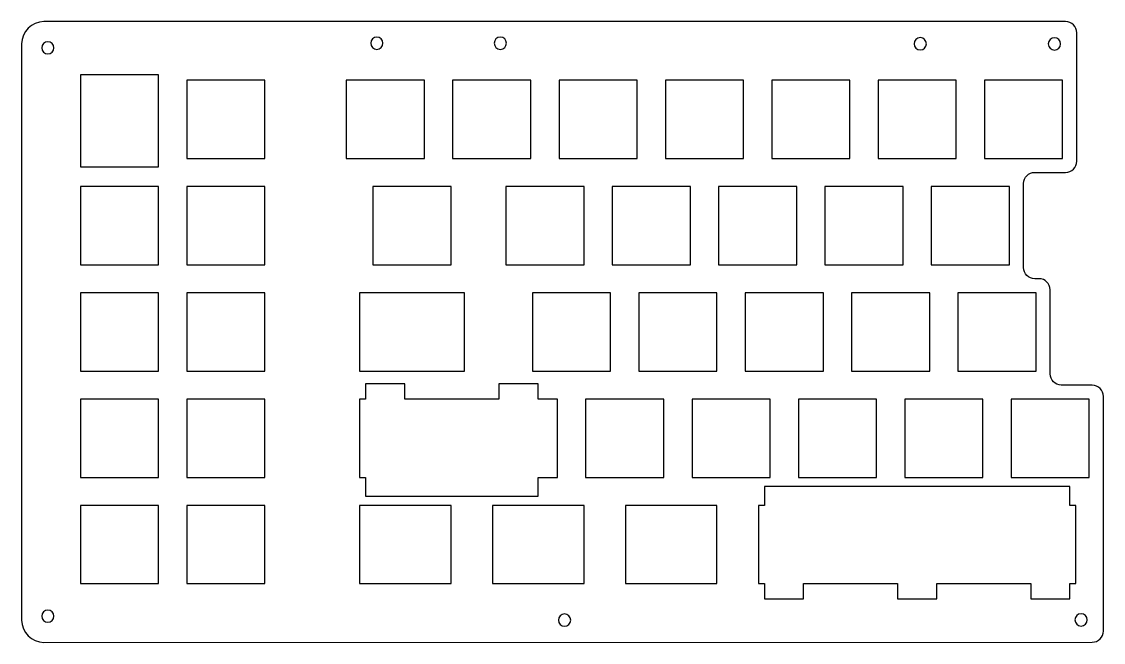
# Model space of a CAD drawing. Header units: inches. Extents: x 53 to 247, y 94 to 206.
import ezdxf

# ---------------------------------------------------------------- set-up
doc = ezdxf.new("R2010")
doc.units = ezdxf.units.IN
doc.header["$MEASUREMENT"] = 0
doc.layers.add('Layer 1', color=7, linetype='Continuous')

# ---------------------------------------------------------------- blocks, each defined once
blk = doc.blocks.new('block 2')
at = {"layer": 'Layer 1', "color": 7, "lineweight": 25, "true_color": 0xffffff}
for points in [[(63.92, 179.64), (77.92, 179.64), (77.92, 196.14), (63.92, 196.14), (63.92, 179.64)], [(82.97, 181.14), (96.97, 181.14), (96.97, 195.14), (82.97, 195.14), (82.97, 181.14)], [(111.54, 181.14), (125.54, 181.14), (125.54, 195.14), (111.54, 195.14), (111.54, 181.14)], [(130.59, 181.14), (144.59, 181.14), (144.59, 195.14), (130.59, 195.14), (130.59, 181.14)], [(149.64, 181.14), (163.64, 181.14), (163.64, 195.14), (149.64, 195.14), (149.64, 181.14)], [(168.69, 181.14), (182.69, 181.14), (182.69, 195.14), (168.69, 195.14), (168.69, 181.14)], [(187.74, 181.14), (201.74, 181.14), (201.74, 195.14), (187.74, 195.14), (187.74, 181.14)], [(206.79, 181.14), (220.79, 181.14), (220.79, 195.14), (206.79, 195.14), (206.79, 181.14)], [(225.84, 181.14), (239.84, 181.14), (239.84, 195.14), (225.84, 195.14), (225.84, 181.14)], [(63.92, 162.09), (77.92, 162.09), (77.92, 176.09), (63.92, 176.09), (63.92, 162.09)], [(82.97, 162.09), (96.97, 162.09), (96.97, 176.09), (82.97, 176.09), (82.97, 162.09)], [(116.31, 162.09), (130.31, 162.09), (130.31, 176.09), (116.31, 176.09), (116.31, 162.09)], [(140.12, 162.09), (154.12, 162.09), (154.12, 176.09), (140.12, 176.09), (140.12, 162.09)], [(159.17, 162.09), (173.17, 162.09), (173.17, 176.09), (159.17, 176.09), (159.17, 162.09)], [(178.22, 162.09), (192.22, 162.09), (192.22, 176.09), (178.22, 176.09), (178.22, 162.09)], [(197.27, 162.09), (211.27, 162.09), (211.27, 176.09), (197.27, 176.09), (197.27, 162.09)], [(216.32, 162.09), (230.32, 162.09), (230.32, 176.09), (216.32, 176.09), (216.32, 162.09)], [(63.92, 143.04), (77.92, 143.04), (77.92, 157.04), (63.92, 157.04), (63.92, 143.04)], [(82.97, 143.04), (96.97, 143.04), (96.97, 157.04), (82.97, 157.04), (82.97, 143.04)], [(113.93, 143.04), (118.69, 143.04), (127.93, 143.04), (132.69, 143.04), (132.69, 157.04), (127.93, 157.04), (118.69, 157.04), (113.93, 157.04), (113.93, 143.04)], [(144.88, 143.04), (158.88, 143.04), (158.88, 157.04), (144.88, 157.04), (144.88, 143.04)], [(163.93, 143.04), (177.93, 143.04), (177.93, 157.04), (163.93, 157.04), (163.93, 143.04)], [(182.98, 143.04), (196.98, 143.04), (196.98, 157.04), (182.98, 157.04), (182.98, 143.04)], [(202.03, 143.04), (216.03, 143.04), (216.03, 157.04), (202.03, 157.04), (202.03, 143.04)], [(221.08, 143.04), (235.08, 143.04), (235.08, 157.04), (221.08, 157.04), (221.08, 143.04)], [(137.45, 137.99), (135.36, 137.99), (127.93, 137.99), (123.45, 137.99), (122.01, 137.99), (122.01, 140.74), (115.01, 140.74), (115.01, 137.99), (113.93, 137.99), (113.93, 123.99), (115.01, 123.99), (115.01, 120.59), (118.51, 120.59), (122.01, 120.59), (138.89, 120.59), (142.39, 120.59), (145.89, 120.59), (145.89, 123.99), (149.36, 123.99), (149.36, 137.99), (145.89, 137.99), (145.89, 140.74), (138.89, 140.74), (138.89, 137.99), (137.45, 137.99)], [(63.92, 123.99), (77.92, 123.99), (77.92, 137.99), (63.92, 137.99), (63.92, 123.99)], [(82.97, 123.99), (96.97, 123.99), (96.97, 137.99), (82.97, 137.99), (82.97, 123.99)], [(154.41, 123.99), (168.41, 123.99), (168.41, 137.99), (154.41, 137.99), (154.41, 123.99)], [(173.46, 123.99), (187.46, 123.99), (187.46, 137.99), (173.46, 137.99), (173.46, 123.99)], [(192.51, 123.99), (206.51, 123.99), (206.51, 137.99), (192.51, 137.99), (192.51, 123.99)], [(211.56, 123.99), (225.56, 123.99), (225.56, 137.99), (211.56, 137.99), (211.56, 123.99)], [(230.61, 123.99), (244.61, 123.99), (244.61, 137.99), (230.61, 137.99), (230.61, 123.99)], [(185.36, 104.94), (186.45, 104.94), (186.45, 102.19), (193.45, 102.19), (193.45, 104.94), (194.89, 104.94), (199.36, 104.94), (201.74, 104.94), (206.79, 104.94), (208.89, 104.94), (210.26, 104.94), (210.26, 102.19), (210.33, 102.19), (217.26, 102.19), (217.33, 102.19), (217.33, 104.94), (218.7, 104.94), (220.79, 104.94), (228.23, 104.94), (232.7, 104.94), (234.14, 104.94), (234.14, 102.19), (241.14, 102.19), (241.14, 104.94), (242.23, 104.94), (242.23, 118.94), (241.14, 118.94), (241.14, 122.34), (237.64, 122.34), (234.14, 122.34), (217.33, 122.34), (217.26, 122.34), (213.83, 122.34), (213.76, 122.34), (210.33, 122.34), (210.26, 122.34), (193.45, 122.34), (189.95, 122.34), (186.45, 122.34), (186.45, 118.94), (185.36, 118.94), (185.36, 104.94)], [(63.92, 104.94), (77.92, 104.94), (77.92, 118.94), (63.92, 118.94), (63.92, 104.94)], [(82.97, 104.94), (96.97, 104.94), (96.97, 118.94), (82.97, 118.94), (82.97, 104.94)], [(113.93, 104.94), (116.31, 104.94), (127.93, 104.94), (130.31, 104.94), (130.31, 118.94), (127.93, 118.94), (116.31, 118.94), (113.93, 118.94), (113.93, 104.94)], [(137.74, 104.94), (140.12, 104.94), (151.74, 104.94), (154.12, 104.94), (154.12, 118.94), (151.74, 118.94), (140.12, 118.94), (137.74, 118.94), (137.74, 104.94)], [(161.55, 104.94), (163.93, 104.94), (175.55, 104.94), (177.93, 104.94), (177.93, 118.94), (175.55, 118.94), (163.93, 118.94), (161.55, 118.94), (161.55, 104.94)]]:
    blk.add_lwpolyline(points, dxfattribs=at)

msp = doc.modelspace()

# ---------------------------------------------------------------- linework, layer by layer
at = {"layer": 'Layer 1', "color": 175, "lineweight": 25, "true_color": 0x4444aa}
msp.add_open_spline([(57.39, 205.66), (57.39, 205.66), (240.37, 205.66), (240.37, 205.66), (241.47, 205.66), (242.37, 204.76), (242.37, 203.66), (242.37, 203.66), (242.37, 195.7), (242.37, 195.7), (242.37, 195.7), (242.37, 180.65), (242.37, 180.65), (242.37, 179.55), (241.48, 178.65), (240.37, 178.65), (240.37, 178.65), (234.84, 178.64), (234.84, 178.64), (233.74, 178.64), (232.84, 177.74), (232.84, 176.64), (232.84, 176.64), (232.84, 161.58), (232.84, 161.58), (232.84, 160.48), (233.74, 159.58), (234.84, 159.58), (234.84, 159.58), (235.61, 159.58), (235.61, 159.58), (236.71, 159.58), (237.61, 158.69), (237.61, 157.58), (237.61, 157.58), (237.61, 142.52), (237.61, 142.52), (237.61, 141.42), (238.5, 140.53), (239.6, 140.52), (239.6, 140.52), (245.14, 140.49), (245.14, 140.49), (246.24, 140.49), (247.13, 139.59), (247.13, 138.49), (247.13, 138.49), (247.13, 96.44), (247.13, 96.44), (247.13, 95.34), (246.24, 94.44), (245.13, 94.44), (245.13, 94.44), (57.4, 94.41), (57.4, 94.41), (55.19, 94.41), (53.39, 96.2), (53.39, 98.41), (53.39, 98.41), (53.39, 201.66), (53.39, 201.66), (53.39, 203.87), (55.19, 205.66), (57.39, 205.66), (57.39, 205.66), (57.39, 205.66), (57.39, 205.66)], degree=3, knots=[0, 0, 0, 0, 1, 1, 1, 2, 2, 2, 3, 3, 3, 4, 4, 4, 5, 5, 5, 6, 6, 6, 7, 7, 7, 8, 8, 8, 9, 9, 9, 10, 10, 10, 11, 11, 11, 12, 12, 12, 13, 13, 13, 14, 14, 14, 15, 15, 15, 16, 16, 16, 17, 17, 17, 18, 18, 18, 19, 19, 19, 20, 20, 20, 21, 21, 21, 22, 22, 22, 22], dxfattribs=at)
at = {"layer": 'Layer 1', "color": 205, "lineweight": 25, "true_color": 0x7c46af}
for points in [[(59.19, 200.96), (59.19, 200.35), (58.7, 199.86), (58.09, 199.86), (57.49, 199.86), (56.99, 200.35), (56.99, 200.96), (56.99, 201.57), (57.49, 202.06), (58.09, 202.06), (58.7, 202.06), (59.19, 201.57), (59.19, 200.96)], [(118.11, 201.79), (118.11, 201.18), (117.62, 200.69), (117.01, 200.69), (116.4, 200.69), (115.91, 201.18), (115.91, 201.79), (115.91, 202.39), (116.4, 202.89), (117.01, 202.89), (117.62, 202.89), (118.11, 202.39), (118.11, 201.79)], [(140.23, 201.79), (140.23, 201.18), (139.74, 200.69), (139.13, 200.69), (138.52, 200.69), (138.03, 201.18), (138.03, 201.79), (138.03, 202.39), (138.52, 202.89), (139.13, 202.89), (139.74, 202.89), (140.23, 202.39), (140.23, 201.79)], [(215.44, 201.69), (215.44, 201.08), (214.95, 200.59), (214.34, 200.59), (213.74, 200.59), (213.24, 201.08), (213.24, 201.69), (213.24, 202.29), (213.74, 202.79), (214.34, 202.79), (214.95, 202.79), (215.44, 202.29), (215.44, 201.69)], [(239.47, 201.66), (239.47, 201.05), (238.98, 200.56), (238.37, 200.56), (237.76, 200.56), (237.27, 201.05), (237.27, 201.66), (237.27, 202.27), (237.76, 202.76), (238.37, 202.76), (238.98, 202.76), (239.47, 202.27), (239.47, 201.66)], [(59.19, 99.11), (59.19, 98.5), (58.7, 98.01), (58.09, 98.01), (57.49, 98.01), (56.99, 98.5), (56.99, 99.11), (56.99, 99.72), (57.49, 100.21), (58.09, 100.21), (58.7, 100.21), (59.19, 99.72), (59.19, 99.11)], [(151.73, 98.41), (151.73, 97.8), (151.24, 97.31), (150.63, 97.31), (150.02, 97.31), (149.53, 97.8), (149.53, 98.41), (149.53, 99.02), (150.02, 99.51), (150.63, 99.51), (151.24, 99.51), (151.73, 99.02), (151.73, 98.41)], [(244.23, 98.43), (244.23, 97.83), (243.74, 97.33), (243.13, 97.33), (242.52, 97.33), (242.03, 97.83), (242.03, 98.43), (242.03, 99.04), (242.52, 99.53), (243.13, 99.53), (243.74, 99.53), (244.23, 99.04), (244.23, 98.43)]]:
    msp.add_open_spline(points, degree=3, knots=[0, 0, 0, 0, 1, 1, 1, 2, 2, 2, 3, 3, 3, 4, 4, 4, 4], dxfattribs=at)

# ---------------------------------------------------------------- block references
at = {"layer": 'Layer 1'}
msp.add_blockref('block 2', (0, 0), dxfattribs=at)

doc.saveas('drawing.dxf')
